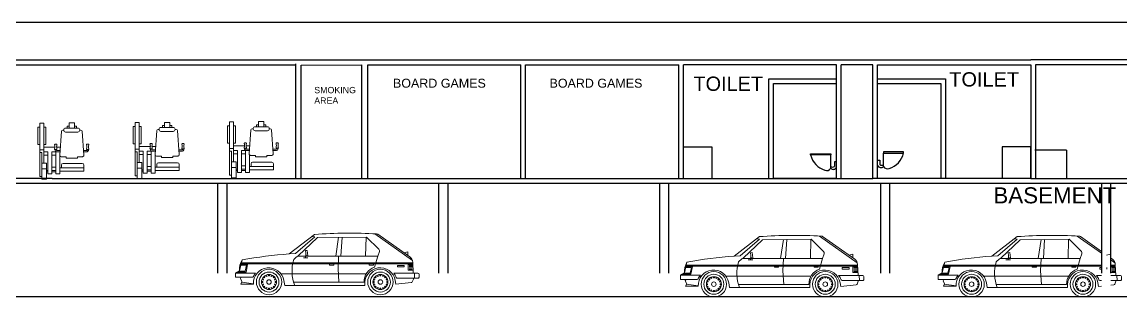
# Model space of a CAD drawing. Header units: millimetres. Extents: x 587797 to 2274247, y 1711 to 439204.
# Drawn here: x 869972 to 904821, y 238891 to 247591 of the extents above; entities that cross this region are included whole.
import ezdxf

# ---------------------------------------------------------------- set-up
doc = ezdxf.new("R2010")
doc.units = ezdxf.units.MM
doc.layers.add('finiture', color=7, linetype='Continuous', lineweight=20)
doc.styles.get("Standard").update_dxf_attribs({"font": 'arial.ttf'})

msp = doc.modelspace()

# ---------------------------------------------------------------- linework, layer by layer
for p, q in [((860698.06, 247591.185), (941078.06, 247591.185)), ((860708.06, 246391.185), (901928.06, 246391.185)), ((913928.06, 246391.185), (901928.06, 246391.185)), ((860928.06, 246241.185), (871003.761, 246241.185)), ((870928.06, 246241.185), (878650.619, 246241.185)), ((878650.619, 242664.375), (878650.619, 246264.375)), ((878817.67, 246224.738), (880743.634, 246241.185)), ((878817.67, 242624.738), (878817.67, 246224.738)), ((880743.634, 242641.185), (880743.634, 246241.185)), ((880928.06, 246241.185), (885778.06, 246241.185)), ((880928.06, 242641.185), (880928.06, 246241.185)), ((885778.06, 242641.185), (885778.06, 246241.185)), ((885928.06, 246241.185), (890778.06, 246241.185)), ((885928.06, 242641.185), (885928.06, 246241.185)), ((890778.06, 242641.185), (890778.06, 246241.185)), ((890928.06, 242641.185), (890928.06, 246241.185)), ((895778.06, 246241.185), (890928.06, 246241.185)), ((895778.06, 242641.185), (895778.06, 246241.185)), ((895928.06, 242641.185), (895928.06, 246241.185)), ((896928.06, 246241.185), (895928.06, 246241.185)), ((896928.06, 242641.185), (896928.06, 246241.185)), ((897078.06, 242641.185), (897078.06, 246241.185)), ((897078.06, 246241.185), (901928.06, 246241.185)), ((901928.06, 246241.185), (901928.06, 242641.185)), ((902078.06, 246241.185), (902078.06, 242641.185)), ((913928.06, 246241.185), (902078.06, 246241.185)), ((893628.06, 242641.185), (893628.06, 245791.185)), ((893628.06, 245791.185), (895778.06, 245791.185)), ((897078.06, 245791.185), (899228.06, 245790.902)), ((899228.06, 245790.902), (899228.06, 242641.185)), ((893778.06, 242641.185), (893778.06, 245641.185)), ((893778.06, 245641.185), (895778.06, 245641.185)), ((897078.06, 245641.185), (899078.06, 245641.185)), ((899078.06, 245641.185), (899078.06, 242641.185)), ((890928.06, 242641.185), (890928.06, 243641.185)), ((890928.06, 243641.185), (891828.06, 243641.185)), ((891828.06, 243641.185), (891828.06, 242641.185)), ((901928.06, 243641.185), (901028.06, 243641.185)), ((901028.06, 243641.185), (901028.06, 242641.185)), ((901928.06, 242641.185), (901928.06, 243641.185)), ((894956.217, 243384.734), (894956.217, 243421.234)), ((894956.217, 243421.234), (895591.237, 243421.234)), ((895591.237, 243421.234), (895591.237, 243384.734)), ((897901.326, 243478.993), (897266.307, 243478.993)), ((897266.307, 243478.993), (897266.307, 243442.493)), ((897901.326, 243442.493), (897901.326, 243478.993)), ((903061.83, 243541.185), (902061.83, 243541.185)), ((903061.83, 243541.185), (903061.83, 242641.185)), ((895779.484, 243165.234), (895712.717, 243165.234)), ((895712.717, 243165.234), (895712.717, 243024.234)), ((895779.484, 243004.168), (895779.484, 243165.234)), ((897078.06, 243061.927), (897078.06, 243222.993)), ((897078.06, 243222.993), (897144.826, 243222.993)), ((897144.826, 243222.993), (897144.826, 243081.993)), ((870928.06, 242641.185), (860928.06, 242641.185)), ((870928.06, 242641.185), (875928.06, 242641.185)), ((870928.06, 242641.185), (875928.06, 242641.185)), ((875928.06, 242641.185), (877928.06, 242641.185)), ((875928.06, 242641.185), (877928.06, 242641.185)), ((877928.06, 242641.185), (880928.06, 242641.185)), ((877928.06, 242641.185), (880928.06, 242641.185)), ((880928.06, 242641.185), (885928.06, 242641.185)), ((880928.06, 242641.185), (885928.06, 242641.185)), ((885928.06, 242641.185), (890928.06, 242641.185)), ((890928.06, 242641.185), (895928.06, 242641.185)), ((895778.06, 242641.185), (893778.06, 242641.185)), ((895928.06, 242641.185), (896928.06, 242641.185)), ((901928.06, 242641.185), (896928.06, 242641.185)), ((901928.06, 242641.185), (913928.06, 242641.185)), ((860928.06, 242491.185), (941078.06, 242491.185)), ((876168.669, 242491.185), (876168.669, 239641.185)), ((876468.669, 239641.185), (876468.669, 242491.185)), ((883168.669, 242491.185), (883168.669, 239641.185)), ((883468.669, 239641.185), (883468.669, 242491.185)), ((890168.669, 242491.185), (890168.669, 239641.185)), ((890468.669, 239641.185), (890468.669, 242491.185)), ((897168.669, 242491.185), (897168.669, 239641.185)), ((897468.669, 239641.185), (897468.669, 242491.185)), ((904168.669, 242491.185), (904168.669, 239641.185)), ((904468.669, 239641.185), (904468.669, 242491.185)), ((941078.06, 238891.185), (860698.06, 238891.185))]:
    msp.add_line(p, q)
for points in [[(895591.237, 242964.734), (895591.237, 243384.734), (894956.217, 243384.734)], [(897266.307, 243022.493), (897266.307, 243442.493), (897901.326, 243442.493)]]:
    msp.add_lwpolyline(points)
for centre, radius, start, end in [((895600.279, 243536.984), 661.812, 193.3000334, 253.3390555), ((897257.265, 243594.743), 661.812, 286.6609445, 346.6999666), ((895468.103, 243029.734), 139.237, 245.5769192, 332.1712856), ((895651.977, 243099.484), 96.706, 231.0901451, 308.9098549), ((895673.727, 243039.984), 111.657, 222.3719027, 341.2905221), ((897183.817, 243097.743), 111.657, 198.7094779, 317.6280973), ((897205.567, 243157.243), 96.706, 231.0901451, 308.9098549), ((897389.441, 243087.493), 139.237, 207.8287144, 294.4230808)]:
    msp.add_arc(centre, radius, start, end)
at = {"layer": 'finiture'}
for p, q in [((870539.525, 244392.371), (870539.525, 242703.896)), ((870539.525, 244392.371), (870666.161, 244392.371)), ((870666.161, 244392.371), (870666.161, 243126.015)), ((871400.141, 244236.187), (871400.141, 244295.284)), ((871400.141, 244295.284), (871463.458, 244295.284)), ((871463.458, 244236.187), (871463.458, 244396.593)), ((871463.458, 244396.593), (871632.306, 244396.593)), ((871632.306, 244236.187), (871632.306, 244396.593)), ((871632.306, 244295.284), (871695.624, 244295.284)), ((871695.624, 244236.187), (871695.624, 244295.284)), ((873560.398, 244412.745), (873560.398, 242724.27)), ((873560.398, 244412.745), (873687.034, 244412.745)), ((873687.034, 244412.745), (873687.034, 243146.389)), ((874421.013, 244256.561), (874421.013, 244315.658)), ((874421.013, 244315.658), (874484.331, 244315.658)), ((874484.331, 244256.561), (874484.331, 244416.966)), ((874484.331, 244416.966), (874653.179, 244416.966)), ((874653.179, 244256.561), (874653.179, 244416.966)), ((874653.179, 244315.658), (874716.497, 244315.658)), ((874716.497, 244256.561), (874716.497, 244315.658)), ((876480.572, 243758.719), (876480.572, 244307.473)), ((876480.572, 244307.473), (876543.89, 244307.473)), ((876543.89, 244434.109), (876543.89, 242745.634)), ((876543.89, 244434.109), (876670.525, 244434.109)), ((876670.525, 244434.109), (876670.525, 243167.753)), ((876670.525, 244307.473), (876733.843, 244307.473)), ((876733.843, 243758.719), (876733.843, 244307.473)), ((877404.505, 244277.925), (877404.505, 244337.022)), ((877404.505, 244337.022), (877467.822, 244337.022)), ((877467.822, 244277.925), (877467.822, 244438.33)), ((877467.822, 244438.33), (877636.67, 244438.33)), ((877636.67, 244277.925), (877636.67, 244438.33)), ((877636.67, 244337.022), (877699.988, 244337.022)), ((877699.988, 244277.925), (877699.988, 244337.022)), ((870476.208, 243716.981), (870476.208, 244265.736)), ((870476.208, 244265.736), (870539.525, 244265.736)), ((870666.161, 244265.736), (870729.479, 244265.736)), ((870729.479, 243716.981), (870729.479, 244265.736)), ((871166.408, 243373.792), (871219.595, 244133.605)), ((871261.704, 244172.87), (871294.611, 244172.87)), ((871294.611, 244168.648), (871294.611, 244177.091)), ((871353.707, 244236.187), (871742.057, 244236.187)), ((871353.707, 244109.552), (871742.057, 244109.552)), ((871801.153, 244168.648), (871801.153, 244177.091)), ((871801.153, 244172.87), (871834.06, 244172.87)), ((871876.169, 244133.605), (871929.356, 243373.792)), ((873497.081, 243737.355), (873497.081, 244286.109)), ((873497.081, 244286.109), (873560.398, 244286.109)), ((873687.034, 244286.109), (873750.352, 244286.109)), ((873750.352, 243737.355), (873750.352, 244286.109)), ((874187.281, 243394.165), (874240.468, 244153.979)), ((874282.577, 244193.243), (874315.484, 244193.243)), ((874315.484, 244189.022), (874315.484, 244197.464)), ((874374.58, 244256.561), (874762.93, 244256.561)), ((874374.58, 244129.925), (874762.93, 244129.925)), ((874822.026, 244189.022), (874822.026, 244197.464)), ((874822.026, 244193.243), (874854.933, 244193.243)), ((874897.042, 244153.979), (874950.229, 243394.165)), ((877170.772, 243415.529), (877223.959, 244175.343)), ((877266.068, 244214.607), (877298.975, 244214.607)), ((877298.975, 244210.386), (877298.975, 244218.828)), ((877358.072, 244277.925), (877746.421, 244277.925)), ((877358.072, 244151.289), (877746.421, 244151.289)), ((877805.517, 244210.386), (877805.517, 244218.828)), ((877805.517, 244214.607), (877838.424, 244214.607)), ((877880.533, 244175.343), (877933.72, 243415.529)), ((870476.208, 243716.981), (870539.525, 243716.981)), ((870666.161, 243716.981), (870729.479, 243716.981)), ((870666.161, 243632.558), (871017.298, 243632.558)), ((871021.76, 243723.068), (871022.955, 243723.068)), ((871021.76, 243723.068), (871063.972, 243723.068)), ((871068.434, 243632.558), (871184.522, 243632.558)), ((872074.004, 243723.068), (872031.792, 243723.068)), ((872074.004, 243723.068), (872072.809, 243723.068)), ((873497.081, 243737.355), (873560.398, 243737.355)), ((873687.034, 243737.355), (873750.352, 243737.355)), ((873687.034, 243652.931), (874038.171, 243652.931)), ((874042.633, 243743.441), (874043.828, 243743.441)), ((874042.633, 243743.441), (874084.845, 243743.441)), ((874089.307, 243652.931), (874205.395, 243652.931)), ((875094.877, 243743.441), (875052.665, 243743.441)), ((875094.877, 243743.441), (875093.682, 243743.441)), ((876480.572, 243758.719), (876543.89, 243758.719)), ((876543.89, 243589.871), (876670.525, 243589.871)), ((876670.525, 243758.719), (876733.843, 243758.719)), ((876670.525, 243674.295), (877021.663, 243674.295)), ((877026.124, 243764.805), (877027.319, 243764.805)), ((877026.124, 243764.805), (877068.336, 243764.805)), ((877026.124, 243596), (877068.336, 243596)), ((877026.124, 243571.26), (877026.124, 243596)), ((877026.124, 243595.958), (877027.319, 243595.958)), ((877068.336, 243571.26), (877068.336, 243596)), ((877072.798, 243674.295), (877188.886, 243674.295)), ((878078.368, 243764.805), (878036.156, 243764.805)), ((878078.368, 243596), (878036.156, 243596)), ((878036.156, 243571.26), (878036.156, 243596)), ((878078.368, 243764.805), (878077.173, 243764.805)), ((878078.368, 243595.958), (878077.173, 243595.958)), ((878078.368, 243571.26), (878078.368, 243596)), ((870539.525, 243548.134), (870666.161, 243548.134)), ((870539.525, 243463.71), (870602.843, 243463.71)), ((870602.843, 242619.473), (870602.843, 243463.71)), ((870666.161, 243480.595), (870792.797, 243480.595)), ((870666.161, 243379.286), (870792.797, 243379.286)), ((870792.797, 243480.595), (870792.797, 242788.32)), ((870919.432, 243480.595), (870919.432, 242788.32)), ((870919.432, 243480.595), (871046.068, 243480.595)), ((870919.432, 243379.286), (871046.068, 243379.286)), ((871021.76, 243554.262), (871063.972, 243554.262)), ((871021.76, 243529.523), (871021.76, 243554.262)), ((871021.76, 243554.22), (871022.955, 243554.22)), ((871046.068, 243480.595), (871046.068, 242788.32)), ((871063.972, 243529.523), (871063.972, 243554.262)), ((871174.354, 243529.523), (871063.972, 243529.523)), ((871174.354, 243487.311), (871063.972, 243487.311)), ((871172.703, 243348.5), (871172.703, 242788.32)), ((871208.517, 243328.632), (871370.085, 243328.632)), ((871370.085, 243286.42), (871370.085, 243328.632)), ((871370.085, 243286.42), (871725.679, 243286.42)), ((871725.679, 243328.632), (871887.247, 243328.632)), ((871725.679, 243286.42), (871725.679, 243328.632)), ((871921.41, 243529.523), (872031.792, 243529.523)), ((871921.41, 243487.311), (872031.792, 243487.311)), ((872074.004, 243554.262), (872031.792, 243554.262)), ((872031.792, 243529.523), (872031.792, 243554.262)), ((872074.004, 243554.22), (872072.809, 243554.22)), ((872074.004, 243529.523), (872074.004, 243554.262)), ((873560.398, 243568.508), (873687.034, 243568.508)), ((873560.398, 243484.084), (873623.716, 243484.084)), ((873623.716, 242639.846), (873623.716, 243484.084)), ((873687.034, 243500.969), (873813.67, 243500.969)), ((873687.034, 243399.66), (873813.67, 243399.66)), ((873813.67, 243500.969), (873813.67, 242808.694)), ((873940.305, 243500.969), (873940.305, 242808.694)), ((873940.305, 243500.969), (874066.941, 243500.969)), ((873940.305, 243399.66), (874066.941, 243399.66)), ((874042.633, 243574.636), (874084.845, 243574.636)), ((874042.633, 243549.896), (874042.633, 243574.636)), ((874042.633, 243574.594), (874043.828, 243574.594)), ((874066.941, 243500.969), (874066.941, 242808.694)), ((874084.845, 243549.896), (874084.845, 243574.636)), ((874195.227, 243549.896), (874084.845, 243549.896)), ((874195.227, 243507.685), (874084.845, 243507.685)), ((874193.576, 243368.874), (874193.576, 242808.694)), ((874229.39, 243349.006), (874390.958, 243349.006)), ((874390.958, 243306.794), (874390.958, 243349.006)), ((874390.958, 243306.794), (874746.552, 243306.794)), ((874746.552, 243349.006), (874908.12, 243349.006)), ((874746.552, 243306.794), (874746.552, 243349.006)), ((874942.283, 243549.896), (875052.665, 243549.896)), ((874942.283, 243507.685), (875052.665, 243507.685)), ((875094.877, 243574.636), (875052.665, 243574.636)), ((875052.665, 243549.896), (875052.665, 243574.636)), ((875094.877, 243574.594), (875093.682, 243574.594)), ((875094.877, 243549.896), (875094.877, 243574.636)), ((876543.89, 243505.448), (876607.207, 243505.448)), ((876607.207, 242661.21), (876607.207, 243505.448)), ((876670.525, 243522.332), (876797.161, 243522.332)), ((876670.525, 243421.024), (876797.161, 243421.024)), ((876797.161, 243522.332), (876797.161, 242830.058)), ((876923.796, 243522.332), (876923.796, 242830.058)), ((876923.796, 243522.332), (877050.432, 243522.332)), ((876923.796, 243421.024), (877050.432, 243421.024)), ((877050.432, 243522.332), (877050.432, 242830.058)), ((877178.719, 243571.26), (877068.336, 243571.26)), ((877178.719, 243529.048), (877068.336, 243529.048)), ((877177.068, 243390.238), (877177.068, 242830.058)), ((877212.881, 243370.37), (877374.449, 243370.37)), ((877374.449, 243328.158), (877374.449, 243370.37)), ((877374.449, 243328.158), (877730.043, 243328.158)), ((877730.043, 243370.37), (877891.611, 243370.37)), ((877730.043, 243328.158), (877730.043, 243370.37)), ((877925.774, 243571.26), (878036.156, 243571.26)), ((877925.774, 243529.048), (878036.156, 243529.048)), ((870602.843, 243126.015), (870750.585, 243126.015)), ((870602.843, 242949.678), (870750.585, 242949.678)), ((870750.585, 243126.015), (870750.585, 242619.473)), ((870750.585, 242893.85), (870792.797, 242893.85)), ((870919.432, 242995.158), (871046.068, 242995.158)), ((870919.432, 242893.85), (871046.068, 242893.85)), ((871172.703, 242974.052), (871932.517, 242974.052)), ((871223.358, 243066.919), (871223.358, 242974.052)), ((871274.012, 243117.573), (871881.863, 243117.573)), ((871932.517, 243066.919), (871932.517, 242872.744)), ((873623.716, 243146.389), (873771.458, 243146.389)), ((873623.716, 242970.052), (873771.458, 242970.052)), ((873771.458, 243146.389), (873771.458, 242639.846)), ((873771.458, 242914.224), (873813.67, 242914.224)), ((873940.305, 243015.532), (874066.941, 243015.532)), ((873940.305, 242914.224), (874066.941, 242914.224)), ((874193.576, 242994.426), (874953.39, 242994.426)), ((874193.576, 242893.118), (874953.39, 242893.118)), ((874244.231, 243087.292), (874244.231, 242994.426)), ((874294.885, 243137.946), (874902.736, 243137.946)), ((874953.39, 243087.292), (874953.39, 242893.118)), ((876607.207, 243167.753), (876754.949, 243167.753)), ((876607.207, 242991.415), (876754.949, 242991.415)), ((876754.949, 243167.753), (876754.949, 242661.21)), ((876754.949, 242935.587), (876797.161, 242935.587)), ((876754.949, 242893.375), (876797.161, 242893.375)), ((876923.796, 243036.896), (877050.432, 243036.896)), ((876923.796, 242935.587), (877050.432, 242935.587)), ((876923.796, 242893.375), (877050.432, 242893.375)), ((877177.068, 243015.79), (877936.881, 243015.79)), ((877177.068, 242914.481), (877936.881, 242914.481)), ((877227.722, 243108.656), (877227.722, 243015.79)), ((877278.376, 243159.31), (877886.227, 243159.31)), ((877936.881, 243108.656), (877936.881, 242914.481)), ((870539.525, 242703.896), (870602.843, 242703.896)), ((870602.843, 242619.473), (870750.585, 242619.473)), ((870750.585, 242851.638), (870792.797, 242851.638)), ((870792.797, 242788.32), (870919.432, 242788.32)), ((870919.432, 242851.638), (871046.068, 242851.638)), ((871046.068, 242788.32), (871172.703, 242788.32)), ((871172.703, 242872.744), (871932.517, 242872.744)), ((873560.398, 242724.27), (873623.716, 242724.27)), ((873623.716, 242639.846), (873771.458, 242639.846)), ((873771.458, 242872.012), (873813.67, 242872.012)), ((873813.67, 242808.694), (873940.305, 242808.694)), ((873940.305, 242872.012), (874066.941, 242872.012)), ((874066.941, 242808.694), (874193.576, 242808.694)), ((876543.89, 242745.634), (876607.207, 242745.634)), ((876607.207, 242661.21), (876754.949, 242661.21)), ((876797.161, 242830.058), (876923.796, 242830.058)), ((877050.432, 242830.058), (877177.068, 242830.058)), ((879240.964, 240870.301), (878437.599, 240251.693)), ((879247.05, 240791.616), (879156.193, 240805.093)), ((882340.528, 240045.2), (881145.044, 240890.733)), ((882259.669, 240156.489), (881245.03, 240874.214)), ((896433.071, 239974.976), (895237.588, 240820.509)), ((896352.213, 240086.265), (895337.573, 240803.99)), ((904168.669, 240278.501), (903402.618, 240820.308)), ((904168.669, 240332.635), (903502.604, 240803.788)), ((878633.658, 240266.473), (879247.05, 240791.616)), ((879334.864, 240772.923), (878726.254, 240190.832)), ((880885.95, 240786.835), (879334.864, 240772.923)), ((880001.727, 240779.01), (879910.435, 240177.355)), ((880111.711, 240779.879), (880073.021, 240177.355)), ((880870.735, 240786.835), (880855.954, 240177.355)), ((881276.33, 240399.498), (880885.95, 240786.835)), ((893333.508, 240800.077), (892530.143, 240181.469)), ((892726.202, 240196.249), (893339.594, 240721.393)), ((893427.408, 240702.7), (892818.798, 240120.608)), ((893339.594, 240721.393), (893248.737, 240734.869)), ((894978.494, 240716.611), (893427.408, 240702.7)), ((894094.27, 240708.786), (894002.979, 240107.131)), ((894204.255, 240709.655), (894165.565, 240107.131)), ((894963.278, 240716.611), (894948.498, 240107.131)), ((895368.873, 240329.274), (894978.494, 240716.611)), ((901498.539, 240799.876), (900695.174, 240181.267)), ((900891.233, 240196.048), (901504.625, 240721.191)), ((901592.439, 240702.498), (900983.829, 240120.406)), ((901504.625, 240721.191), (901413.768, 240734.668)), ((903143.525, 240716.409), (901592.439, 240702.498)), ((902259.301, 240708.584), (902168.01, 240106.93)), ((902369.286, 240709.454), (902330.595, 240106.93)), ((903128.309, 240716.409), (903113.529, 240106.93)), ((903533.904, 240329.073), (903143.525, 240716.409)), ((878437.599, 240251.693), (878633.658, 240266.473)), ((878702.344, 240177.355), (881241.987, 240177.355)), ((878887.101, 240132.579), (879027.951, 240132.579)), ((879007.519, 240364.285), (878954.917, 240357.33)), ((878977.523, 240189.527), (878954.917, 240357.33)), ((878966.22, 240273.429), (878957.526, 240132.579)), ((879029.69, 240196.483), (878977.523, 240189.527)), ((879029.69, 240196.483), (879007.519, 240364.285)), ((880002.161, 240177.355), (879985.207, 239789.584)), ((881241.987, 240177.355), (881144.174, 239837.838)), ((881241.987, 240177.355), (881293.284, 240325.595)), ((882072.305, 240289.079), (882199.678, 240316.901)), ((882199.678, 240316.901), (882200.113, 240198.657)), ((882200.113, 240204.743), (882200.113, 240204.743)), ((892530.143, 240181.469), (892726.202, 240196.249)), ((892794.888, 240107.131), (895334.53, 240107.131)), ((893100.062, 240294.062), (893047.461, 240287.106)), ((893070.067, 240119.304), (893047.461, 240287.106)), ((893058.764, 240203.205), (893050.069, 240062.355)), ((893122.233, 240126.259), (893070.067, 240119.304)), ((893122.233, 240126.259), (893100.062, 240294.062)), ((894094.705, 240107.131), (894077.751, 239719.36)), ((895334.53, 240107.131), (895236.718, 239767.614)), ((895334.53, 240107.131), (895385.828, 240255.371)), ((896164.848, 240218.855), (896292.222, 240246.677)), ((896292.222, 240246.677), (896292.656, 240128.433)), ((896292.656, 240134.519), (896292.656, 240134.519)), ((900695.174, 240181.267), (900891.233, 240196.048)), ((900959.919, 240106.93), (903499.561, 240106.93)), ((901265.093, 240293.86), (901212.492, 240286.905)), ((901235.098, 240119.102), (901212.492, 240286.905)), ((901223.795, 240203.004), (901215.1, 240062.154)), ((901287.264, 240126.058), (901235.098, 240119.102)), ((901287.264, 240126.058), (901265.093, 240293.86)), ((902259.736, 240106.93), (902242.782, 239719.159)), ((903499.561, 240106.93), (903401.749, 239767.413)), ((903499.561, 240106.93), (903550.858, 240255.17)), ((904329.879, 240218.653), (904457.253, 240246.476)), ((904457.253, 240246.476), (904457.687, 240128.231)), ((904457.687, 240134.318), (904457.687, 240134.318)), ((904517.244, 240086.063), (904468.669, 240120.424)), ((876946.07, 240062.154), (876865.212, 239722.637)), ((876906.945, 239896.96), (877084.746, 239896.96)), ((876912.596, 239920.87), (877119.524, 239920.87)), ((876917.378, 239966.95), (882350.961, 239966.95)), ((876917.378, 239940.867), (882352.265, 239940.867)), ((877084.746, 239896.96), (877046.925, 239710.03)), ((877119.524, 239920.87), (877071.27, 239678.73)), ((879716.984, 239901.307), (879716.984, 239940.867)), ((879849.574, 239901.307), (879716.984, 239901.307)), ((879849.574, 239940.867), (879849.574, 239901.307)), ((879985.207, 239789.584), (880011.29, 239360.079)), ((880971.155, 239901.307), (880971.155, 239940.867)), ((881103.311, 239901.307), (880971.155, 239901.307)), ((881103.311, 239940.867), (881103.311, 239901.307)), ((882080.999, 239890.439), (881863.204, 239890.439)), ((881863.204, 239890.439), (881863.204, 239843.924)), ((881863.204, 239843.924), (882081.434, 239843.924)), ((882081.434, 239843.924), (882080.999, 239890.439)), ((882201.852, 239918.261), (882201.852, 239736.113)), ((882353.135, 239918.261), (882201.852, 239918.261)), ((882236.194, 239890.439), (882336.18, 239890.439)), ((882236.194, 239854.357), (882336.18, 239854.357)), ((882236.194, 239813.928), (882336.18, 239813.928)), ((882236.194, 239768.282), (882336.18, 239768.282)), ((882365.307, 239640.909), (882349.657, 239991.729)), ((891038.614, 239991.93), (890957.755, 239652.413)), ((890999.489, 239826.736), (891177.29, 239826.736)), ((891005.14, 239850.646), (891212.067, 239850.646)), ((891009.922, 239896.726), (896443.505, 239896.726)), ((891009.922, 239870.643), (896444.809, 239870.643)), ((891177.29, 239826.736), (891139.469, 239639.806)), ((891212.067, 239850.646), (891163.813, 239608.506)), ((892979.645, 240062.355), (893120.494, 240062.355)), ((893809.528, 239831.083), (893809.528, 239870.643)), ((893942.118, 239831.083), (893809.528, 239831.083)), ((893942.118, 239870.643), (893942.118, 239831.083)), ((895063.699, 239831.083), (895063.699, 239870.643)), ((895195.854, 239831.083), (895063.699, 239831.083)), ((895195.854, 239870.643), (895195.854, 239831.083)), ((896173.543, 239820.215), (895955.747, 239820.215)), ((895955.747, 239820.215), (895955.747, 239773.7)), ((895955.747, 239773.7), (896173.977, 239773.7)), ((896173.977, 239773.7), (896173.543, 239820.215)), ((896294.395, 239848.038), (896294.395, 239665.889)), ((896445.678, 239848.038), (896294.395, 239848.038)), ((896328.738, 239820.215), (896428.724, 239820.215)), ((896328.738, 239784.134), (896428.724, 239784.134)), ((896457.85, 239570.685), (896442.2, 239921.505)), ((899203.645, 239991.729), (899122.786, 239652.212)), ((899164.52, 239826.535), (899342.321, 239826.535)), ((899170.171, 239850.444), (899377.098, 239850.444)), ((899174.953, 239896.525), (904168.669, 239896.525)), ((899174.953, 239870.442), (904168.669, 239870.442)), ((899342.321, 239826.535), (899304.5, 239639.605)), ((899377.098, 239850.444), (899328.844, 239608.305)), ((901144.676, 240062.154), (901285.525, 240062.154)), ((901974.559, 239830.882), (901974.559, 239870.442)), ((902107.149, 239830.882), (901974.559, 239830.882)), ((902107.149, 239870.442), (902107.149, 239830.882)), ((903228.73, 239830.882), (903228.73, 239870.442)), ((903360.885, 239830.882), (903228.73, 239830.882)), ((903360.885, 239870.442), (903360.885, 239830.882)), ((904168.669, 239820.014), (904120.778, 239820.014)), ((904120.778, 239820.014), (904120.778, 239773.499)), ((904120.778, 239773.499), (904168.669, 239773.499)), ((904339.008, 239773.499), (904338.574, 239820.014)), ((904459.426, 239847.836), (904459.426, 239665.688)), ((904610.709, 239847.836), (904459.426, 239847.836)), ((904598.102, 239974.775), (904468.669, 240066.319)), ((904468.669, 239896.525), (904608.536, 239896.525)), ((904468.669, 239870.442), (904609.84, 239870.442)), ((904493.769, 239820.014), (904593.755, 239820.014)), ((904493.769, 239783.932), (904593.755, 239783.932)), ((904622.881, 239570.484), (904607.231, 239921.304)), ((876865.212, 239722.637), (876741.316, 239648.734)), ((877374.705, 239648.734), (876741.316, 239648.734)), ((876741.316, 239648.734), (876741.316, 239516.144)), ((876741.316, 239516.144), (877269.068, 239516.144)), ((877071.27, 239678.73), (876792.179, 239678.73)), ((877046.925, 239710.03), (876844.345, 239710.03)), ((876918.248, 239516.144), (876893.903, 239470.933)), ((876893.903, 239470.933), (876941.288, 239380.076)), ((877572.069, 239441.807), (877609.02, 239426.591)), ((877583.806, 239469.629), (877620.758, 239454.413)), ((877609.02, 239426.591), (877620.758, 239454.413)), ((877619.019, 239522.665), (877647.276, 239494.408)), ((877640.32, 239543.966), (877668.577, 239515.709)), ((877647.276, 239494.408), (877668.577, 239515.709)), ((877692.921, 239579.179), (877708.137, 239542.227)), ((877708.137, 239542.227), (877735.959, 239553.53)), ((877720.743, 239590.481), (877735.959, 239553.53)), ((877782.909, 239603.088), (877782.909, 239563.094)), ((877782.909, 239563.094), (877813.339, 239563.094)), ((877813.339, 239603.088), (877813.339, 239563.094)), ((877875.504, 239590.481), (877859.854, 239553.53)), ((877859.854, 239553.53), (877888.111, 239542.227)), ((877903.326, 239579.179), (877888.111, 239542.227)), ((877955.928, 239543.966), (877927.671, 239515.709)), ((877927.671, 239515.709), (877948.972, 239494.408)), ((877977.229, 239522.665), (877948.972, 239494.408)), ((878012.442, 239469.629), (877975.49, 239454.413)), ((877975.49, 239454.413), (877987.228, 239426.591)), ((878024.179, 239441.807), (877987.228, 239426.591)), ((878179.809, 239619.173), (880873.778, 239619.173)), ((878295.01, 239257.485), (878268.927, 239410.941)), ((881101.137, 239441.807), (881138.088, 239426.591)), ((881112.874, 239469.629), (881149.826, 239454.413)), ((881138.088, 239426.591), (881149.826, 239454.413)), ((881148.087, 239522.665), (881176.344, 239494.408)), ((881169.388, 239543.966), (881197.645, 239515.709)), ((881176.344, 239494.408), (881197.645, 239515.709)), ((881221.99, 239579.179), (881237.205, 239542.227)), ((881237.205, 239542.227), (881265.462, 239553.53)), ((881249.812, 239590.481), (881265.462, 239553.53)), ((881311.977, 239603.088), (881311.977, 239563.094)), ((881311.977, 239563.094), (881342.407, 239563.094)), ((881342.407, 239603.088), (881342.407, 239563.094)), ((881404.572, 239590.481), (881389.357, 239553.53)), ((881389.357, 239553.53), (881417.179, 239542.227)), ((881432.395, 239579.179), (881417.179, 239542.227)), ((881484.996, 239543.966), (881456.739, 239515.709)), ((881456.739, 239515.709), (881478.04, 239494.408)), ((881506.732, 239522.665), (881478.04, 239494.408)), ((881541.51, 239469.629), (881504.558, 239454.413)), ((881504.558, 239454.413), (881516.296, 239426.591)), ((881553.247, 239441.807), (881516.296, 239426.591)), ((881751.48, 239640.909), (882514.416, 239640.909)), ((881818.427, 239291.828), (881797.995, 239410.941)), ((881864.073, 239484.409), (882516.155, 239484.409)), ((882201.852, 239736.113), (882361.394, 239736.113)), ((882335.746, 239367.469), (882370.523, 239458.761)), ((882372.697, 239473.106), (882372.262, 239484.409)), ((882408.779, 239484.409), (882401.823, 239640.909)), ((882551.802, 239520.491), (882550.063, 239605.697)), ((890957.755, 239652.413), (890833.86, 239578.51)), ((891467.249, 239578.51), (890833.86, 239578.51)), ((890833.86, 239578.51), (890833.86, 239445.92)), ((890833.86, 239445.92), (891361.612, 239445.92)), ((891163.813, 239608.506), (890884.722, 239608.506)), ((891139.469, 239639.806), (890936.889, 239639.806)), ((891010.791, 239445.92), (890986.447, 239400.709)), ((891711.562, 239452.441), (891739.819, 239424.184)), ((891732.864, 239473.742), (891761.121, 239445.486)), ((891739.819, 239424.184), (891761.121, 239445.486)), ((891785.465, 239508.955), (891800.68, 239472.004)), ((891800.68, 239472.004), (891828.502, 239483.306)), ((891813.287, 239520.258), (891828.502, 239483.306)), ((891875.452, 239532.865), (891875.452, 239492.87)), ((891875.452, 239492.87), (891905.883, 239492.87)), ((891905.883, 239532.865), (891905.883, 239492.87)), ((891968.048, 239520.258), (891952.398, 239483.306)), ((891952.398, 239483.306), (891980.655, 239472.004)), ((891995.87, 239508.955), (891980.655, 239472.004)), ((892048.471, 239473.742), (892020.215, 239445.486)), ((892020.215, 239445.486), (892041.516, 239424.184)), ((892069.773, 239452.441), (892041.516, 239424.184)), ((892272.353, 239548.949), (894966.321, 239548.949)), ((894077.751, 239719.36), (894103.834, 239289.855)), ((895240.631, 239452.441), (895268.887, 239424.184)), ((895261.932, 239473.742), (895290.189, 239445.486)), ((895268.887, 239424.184), (895290.189, 239445.486)), ((895314.533, 239508.955), (895329.748, 239472.004)), ((895329.748, 239472.004), (895358.005, 239483.306)), ((895342.355, 239520.258), (895358.005, 239483.306)), ((895404.521, 239532.865), (895404.521, 239492.87)), ((895404.521, 239492.87), (895434.951, 239492.87)), ((895434.951, 239532.865), (895434.951, 239492.87)), ((895497.116, 239520.258), (895481.901, 239483.306)), ((895481.901, 239483.306), (895509.723, 239472.004)), ((895524.938, 239508.955), (895509.723, 239472.004)), ((895577.54, 239473.742), (895549.283, 239445.486)), ((895549.283, 239445.486), (895570.584, 239424.184)), ((895599.276, 239452.441), (895570.584, 239424.184)), ((895844.024, 239570.685), (896606.96, 239570.685)), ((895956.617, 239414.186), (896608.699, 239414.186)), ((896294.395, 239665.889), (896453.938, 239665.889)), ((896328.738, 239743.704), (896428.724, 239743.704)), ((896328.738, 239698.059), (896428.724, 239698.059)), ((896465.241, 239402.883), (896464.806, 239414.186)), ((896501.323, 239414.186), (896494.367, 239570.685)), ((896644.346, 239450.267), (896642.607, 239535.473)), ((899122.786, 239652.212), (898998.891, 239578.309)), ((899632.28, 239578.309), (898998.891, 239578.309)), ((898998.891, 239578.309), (898998.891, 239445.719)), ((898998.891, 239445.719), (899526.643, 239445.719)), ((899328.844, 239608.305), (899049.753, 239608.305)), ((899304.5, 239639.605), (899101.92, 239639.605)), ((899175.822, 239445.719), (899151.478, 239400.508)), ((899876.593, 239452.24), (899904.85, 239423.983)), ((899897.895, 239473.541), (899926.152, 239445.284)), ((899904.85, 239423.983), (899926.152, 239445.284)), ((899950.496, 239508.753), (899965.711, 239471.802)), ((899965.711, 239471.802), (899993.533, 239483.105)), ((899978.318, 239520.056), (899993.533, 239483.105)), ((900040.483, 239532.663), (900040.483, 239492.669)), ((900040.483, 239492.669), (900070.914, 239492.669)), ((900070.914, 239532.663), (900070.914, 239492.669)), ((900133.079, 239520.056), (900117.429, 239483.105)), ((900117.429, 239483.105), (900145.686, 239471.802)), ((900160.901, 239508.753), (900145.686, 239471.802)), ((900213.502, 239473.541), (900185.245, 239445.284)), ((900185.245, 239445.284), (900206.547, 239423.983)), ((900234.804, 239452.24), (900206.547, 239423.983)), ((900437.384, 239548.748), (903131.352, 239548.748)), ((902242.782, 239719.159), (902268.865, 239289.654)), ((903405.661, 239452.24), (903433.918, 239423.983)), ((903426.963, 239473.541), (903455.22, 239445.284)), ((903433.918, 239423.983), (903455.22, 239445.284)), ((903479.564, 239508.753), (903494.779, 239471.802)), ((903494.779, 239471.802), (903523.036, 239483.105)), ((903507.386, 239520.056), (903523.036, 239483.105)), ((903569.551, 239532.663), (903569.551, 239492.669)), ((903569.551, 239492.669), (903599.982, 239492.669)), ((903599.982, 239532.663), (903599.982, 239492.669)), ((903662.147, 239520.056), (903646.932, 239483.105)), ((903646.932, 239483.105), (903674.754, 239471.802)), ((903689.969, 239508.753), (903674.754, 239471.802)), ((903742.571, 239473.541), (903714.314, 239445.284)), ((903714.314, 239445.284), (903735.615, 239423.983)), ((903764.307, 239452.24), (903735.615, 239423.983)), ((904009.055, 239570.484), (904168.669, 239570.484)), ((904121.648, 239413.984), (904168.669, 239413.984)), ((904459.426, 239665.688), (904618.969, 239665.688)), ((904468.669, 239570.484), (904771.991, 239570.484)), ((904468.669, 239413.984), (904773.73, 239413.984)), ((904493.769, 239743.503), (904593.755, 239743.503)), ((904493.769, 239697.857), (904593.755, 239697.857)), ((904630.272, 239402.681), (904629.837, 239413.984)), ((904666.354, 239413.984), (904659.398, 239570.484)), ((904809.377, 239450.066), (904807.638, 239535.271)), ((876941.288, 239380.076), (876903.467, 239300.522)), ((876903.467, 239300.522), (877305.15, 239300.522)), ((877304.715, 239310.086), (876933.898, 239364.426)), ((877559.897, 239379.641), (877599.891, 239379.641)), ((877559.897, 239349.646), (877599.891, 239349.646)), ((877572.069, 239287.48), (877609.02, 239302.696)), ((877583.806, 239259.224), (877620.758, 239274.874)), ((877599.891, 239349.646), (877599.891, 239379.641)), ((877620.758, 239274.874), (877609.02, 239302.696)), ((877619.019, 239206.622), (877647.276, 239234.879)), ((877640.32, 239185.321), (877668.577, 239213.578)), ((877668.577, 239213.578), (877647.276, 239234.879)), ((877692.921, 239150.109), (877708.137, 239187.06)), ((877735.959, 239175.757), (877708.137, 239187.06)), ((877720.743, 239138.806), (877735.959, 239175.757)), ((877782.909, 239126.199), (877782.909, 239166.193)), ((877813.339, 239166.193), (877782.909, 239166.193)), ((877813.339, 239126.199), (877813.339, 239166.193)), ((877888.111, 239187.06), (877859.854, 239175.757)), ((877875.504, 239138.806), (877859.854, 239175.757)), ((877903.326, 239150.109), (877888.111, 239187.06)), ((877948.972, 239234.879), (877927.671, 239213.578)), ((877955.928, 239185.321), (877927.671, 239213.578)), ((877977.229, 239206.622), (877948.972, 239234.879)), ((877987.228, 239302.696), (877975.49, 239274.874)), ((878012.442, 239259.224), (877975.49, 239274.874)), ((878024.179, 239287.48), (877987.228, 239302.696)), ((878036.351, 239379.641), (877996.357, 239379.641)), ((877996.357, 239379.641), (877996.357, 239349.646)), ((878036.351, 239349.646), (877996.357, 239349.646)), ((878295.01, 239257.485), (880838.565, 239257.485)), ((878577.145, 239360.079), (880809.439, 239360.079)), ((881088.965, 239379.641), (881128.959, 239379.641)), ((881088.965, 239349.646), (881128.959, 239349.646)), ((881101.137, 239287.48), (881138.088, 239302.696)), ((881112.874, 239259.224), (881149.826, 239274.874)), ((881128.959, 239349.646), (881128.959, 239379.641)), ((881149.826, 239274.874), (881138.088, 239302.696)), ((881148.087, 239206.622), (881176.344, 239234.879)), ((881169.388, 239185.321), (881197.645, 239213.578)), ((881197.645, 239213.578), (881176.344, 239234.879)), ((881221.99, 239150.109), (881237.205, 239187.06)), ((881265.462, 239175.757), (881237.205, 239187.06)), ((881249.812, 239138.806), (881265.462, 239175.757)), ((881342.407, 239166.193), (881311.977, 239166.193)), ((881311.977, 239126.199), (881311.977, 239166.193)), ((881342.407, 239126.199), (881342.407, 239166.193)), ((881417.179, 239187.06), (881389.357, 239175.757)), ((881404.572, 239138.806), (881389.357, 239175.757)), ((881432.395, 239150.109), (881417.179, 239187.06)), ((881478.04, 239234.879), (881456.739, 239213.578)), ((881484.996, 239185.321), (881456.739, 239213.578)), ((881506.732, 239206.622), (881478.04, 239234.879)), ((881516.296, 239302.696), (881504.558, 239274.874)), ((881541.51, 239259.224), (881504.558, 239274.874)), ((881553.247, 239287.48), (881516.296, 239302.696)), ((881525.425, 239379.641), (881525.425, 239349.646)), ((881565.854, 239379.641), (881525.425, 239379.641)), ((881565.854, 239349.646), (881525.425, 239349.646)), ((881818.427, 239291.828), (882306.185, 239344.429)), ((890986.447, 239400.709), (891033.832, 239309.852)), ((891033.832, 239309.852), (890996.011, 239230.298)), ((890996.011, 239230.298), (891397.693, 239230.298)), ((891397.259, 239239.862), (891026.441, 239294.203)), ((891652.44, 239309.418), (891692.435, 239309.418)), ((891652.44, 239279.422), (891692.435, 239279.422)), ((891664.612, 239371.583), (891701.564, 239356.368)), ((891664.612, 239217.257), (891701.564, 239232.472)), ((891676.35, 239399.405), (891713.301, 239384.19)), ((891676.35, 239189), (891713.301, 239204.65)), ((891692.435, 239279.422), (891692.435, 239309.418)), ((891701.564, 239356.368), (891713.301, 239384.19)), ((891713.301, 239204.65), (891701.564, 239232.472)), ((891711.562, 239136.399), (891739.819, 239164.656)), ((891732.864, 239115.097), (891761.121, 239143.354)), ((891761.121, 239143.354), (891739.819, 239164.656)), ((891785.465, 239079.885), (891800.68, 239116.836)), ((891828.502, 239105.533), (891800.68, 239116.836)), ((891813.287, 239068.582), (891828.502, 239105.533)), ((891875.452, 239055.975), (891875.452, 239095.97)), ((891905.883, 239095.97), (891875.452, 239095.97)), ((891905.883, 239055.975), (891905.883, 239095.97)), ((891980.655, 239116.836), (891952.398, 239105.533)), ((891968.048, 239068.582), (891952.398, 239105.533)), ((891995.87, 239079.885), (891980.655, 239116.836)), ((892041.516, 239164.656), (892020.215, 239143.354)), ((892048.471, 239115.097), (892020.215, 239143.354)), ((892069.773, 239136.399), (892041.516, 239164.656)), ((892104.985, 239399.405), (892068.034, 239384.19)), ((892068.034, 239384.19), (892079.771, 239356.368)), ((892079.771, 239232.472), (892068.034, 239204.65)), ((892104.985, 239189), (892068.034, 239204.65)), ((892116.723, 239371.583), (892079.771, 239356.368)), ((892116.723, 239217.257), (892079.771, 239232.472)), ((892128.895, 239309.418), (892088.901, 239309.418)), ((892088.901, 239309.418), (892088.901, 239279.422)), ((892128.895, 239279.422), (892088.901, 239279.422)), ((892387.554, 239187.261), (892361.471, 239340.718)), ((892387.554, 239187.261), (894931.109, 239187.261)), ((892669.688, 239289.855), (894901.983, 239289.855)), ((895181.508, 239309.418), (895221.503, 239309.418)), ((895181.508, 239279.422), (895221.503, 239279.422)), ((895193.681, 239371.583), (895230.632, 239356.368)), ((895193.681, 239217.257), (895230.632, 239232.472)), ((895205.418, 239399.405), (895242.369, 239384.19)), ((895205.418, 239189), (895242.369, 239204.65)), ((895221.503, 239279.422), (895221.503, 239309.418)), ((895230.632, 239356.368), (895242.369, 239384.19)), ((895242.369, 239204.65), (895230.632, 239232.472)), ((895240.631, 239136.399), (895268.887, 239164.656)), ((895261.932, 239115.097), (895290.189, 239143.354)), ((895290.189, 239143.354), (895268.887, 239164.656)), ((895314.533, 239079.885), (895329.748, 239116.836)), ((895358.005, 239105.533), (895329.748, 239116.836)), ((895342.355, 239068.582), (895358.005, 239105.533)), ((895434.951, 239095.97), (895404.521, 239095.97)), ((895404.521, 239055.975), (895404.521, 239095.97)), ((895434.951, 239055.975), (895434.951, 239095.97)), ((895509.723, 239116.836), (895481.901, 239105.533)), ((895497.116, 239068.582), (895481.901, 239105.533)), ((895524.938, 239079.885), (895509.723, 239116.836)), ((895570.584, 239164.656), (895549.283, 239143.354)), ((895577.54, 239115.097), (895549.283, 239143.354)), ((895599.276, 239136.399), (895570.584, 239164.656)), ((895634.053, 239399.405), (895597.102, 239384.19)), ((895597.102, 239384.19), (895608.84, 239356.368)), ((895608.84, 239232.472), (895597.102, 239204.65)), ((895634.053, 239189), (895597.102, 239204.65)), ((895645.791, 239371.583), (895608.84, 239356.368)), ((895645.791, 239217.257), (895608.84, 239232.472)), ((895617.969, 239309.418), (895617.969, 239279.422)), ((895658.398, 239309.418), (895617.969, 239309.418)), ((895658.398, 239279.422), (895617.969, 239279.422)), ((895910.971, 239221.604), (895890.539, 239340.718)), ((895910.971, 239221.604), (896398.728, 239274.205)), ((896428.289, 239297.246), (896463.067, 239388.537)), ((899151.478, 239400.508), (899198.863, 239309.651)), ((899198.863, 239309.651), (899161.042, 239230.097)), ((899161.042, 239230.097), (899562.724, 239230.097)), ((899562.29, 239239.661), (899191.472, 239294.001)), ((899817.471, 239309.216), (899857.466, 239309.216)), ((899817.471, 239279.221), (899857.466, 239279.221)), ((899829.643, 239371.381), (899866.595, 239356.166)), ((899829.643, 239217.055), (899866.595, 239232.271)), ((899841.381, 239399.204), (899878.332, 239383.988)), ((899841.381, 239188.799), (899878.332, 239204.448)), ((899857.466, 239279.221), (899857.466, 239309.216)), ((899866.595, 239356.166), (899878.332, 239383.988)), ((899878.332, 239204.448), (899866.595, 239232.271)), ((899876.593, 239136.197), (899904.85, 239164.454)), ((899897.895, 239114.896), (899926.152, 239143.153)), ((899926.152, 239143.153), (899904.85, 239164.454)), ((899950.496, 239079.683), (899965.711, 239116.635)), ((899993.533, 239105.332), (899965.711, 239116.635)), ((899978.318, 239068.381), (899993.533, 239105.332)), ((900040.483, 239055.774), (900040.483, 239095.768)), ((900070.914, 239095.768), (900040.483, 239095.768)), ((900070.914, 239055.774), (900070.914, 239095.768)), ((900145.686, 239116.635), (900117.429, 239105.332)), ((900133.079, 239068.381), (900117.429, 239105.332)), ((900160.901, 239079.683), (900145.686, 239116.635)), ((900206.547, 239164.454), (900185.245, 239143.153)), ((900213.502, 239114.896), (900185.245, 239143.153)), ((900234.804, 239136.197), (900206.547, 239164.454)), ((900270.016, 239399.204), (900233.065, 239383.988)), ((900233.065, 239383.988), (900244.802, 239356.166)), ((900244.802, 239232.271), (900233.065, 239204.448)), ((900270.016, 239188.799), (900233.065, 239204.448)), ((900281.754, 239371.381), (900244.802, 239356.166)), ((900281.754, 239217.055), (900244.802, 239232.271)), ((900293.926, 239309.216), (900253.931, 239309.216)), ((900253.931, 239309.216), (900253.931, 239279.221)), ((900293.926, 239279.221), (900253.931, 239279.221)), ((900552.585, 239187.06), (900526.502, 239340.516)), ((900552.585, 239187.06), (903096.14, 239187.06)), ((900834.719, 239289.654), (903067.014, 239289.654)), ((903346.539, 239309.216), (903386.534, 239309.216)), ((903346.539, 239279.221), (903386.534, 239279.221)), ((903358.712, 239371.381), (903395.663, 239356.166)), ((903358.712, 239217.055), (903395.663, 239232.271)), ((903370.449, 239399.204), (903407.4, 239383.988)), ((903370.449, 239188.799), (903407.4, 239204.448)), ((903386.534, 239279.221), (903386.534, 239309.216)), ((903395.663, 239356.166), (903407.4, 239383.988)), ((903407.4, 239204.448), (903395.663, 239232.271)), ((903405.661, 239136.197), (903433.918, 239164.454)), ((903426.963, 239114.896), (903455.22, 239143.153)), ((903455.22, 239143.153), (903433.918, 239164.454)), ((903479.564, 239079.683), (903494.779, 239116.635)), ((903523.036, 239105.332), (903494.779, 239116.635)), ((903507.386, 239068.381), (903523.036, 239105.332)), ((903599.982, 239095.768), (903569.551, 239095.768)), ((903569.551, 239055.774), (903569.551, 239095.768)), ((903599.982, 239055.774), (903599.982, 239095.768)), ((903674.754, 239116.635), (903646.932, 239105.332)), ((903662.147, 239068.381), (903646.932, 239105.332)), ((903689.969, 239079.683), (903674.754, 239116.635)), ((903735.615, 239164.454), (903714.314, 239143.153)), ((903742.571, 239114.896), (903714.314, 239143.153)), ((903764.307, 239136.197), (903735.615, 239164.454)), ((903799.084, 239399.204), (903762.133, 239383.988)), ((903762.133, 239383.988), (903773.87, 239356.166)), ((903773.87, 239232.271), (903762.133, 239204.448)), ((903799.084, 239188.799), (903762.133, 239204.448)), ((903810.822, 239371.381), (903773.87, 239356.166)), ((903810.822, 239217.055), (903773.87, 239232.271)), ((903783, 239309.216), (903783, 239279.221)), ((903823.429, 239309.216), (903783, 239309.216)), ((903823.429, 239279.221), (903783, 239279.221)), ((904076.002, 239221.403), (904055.57, 239340.516)), ((904076.002, 239221.403), (904168.669, 239231.396)), ((904468.669, 239263.749), (904563.759, 239274.004)), ((904593.32, 239297.044), (904628.098, 239388.336))]:
    msp.add_line(p, q, dxfattribs=at)
for centre, radius in [((877798.124, 239364.426), 401.683), ((881327.192, 239364.426), 401.683), ((877798.124, 239364.426), 316.042), ((877798.124, 239364.426), 238.227), ((877798.124, 239364.426), 71.729), ((881327.192, 239364.426), 316.477), ((881327.192, 239364.426), 238.662), ((881327.192, 239364.426), 238.662), ((881327.192, 239364.426), 71.729), ((891890.668, 239294.203), 401.683), ((891890.668, 239294.203), 316.042), ((891890.668, 239294.203), 238.227), ((895419.736, 239294.203), 401.683), ((895419.736, 239294.203), 316.477), ((895419.736, 239294.203), 238.662), ((895419.736, 239294.203), 238.662), ((900055.699, 239294.001), 401.683), ((900055.699, 239294.001), 316.042), ((900055.699, 239294.001), 238.227), ((903584.767, 239294.001), 401.683), ((903584.767, 239294.001), 316.477), ((903584.767, 239294.001), 238.662), ((903584.767, 239294.001), 238.662), ((891890.668, 239294.203), 71.729), ((895419.736, 239294.203), 71.729), ((900055.699, 239294.001), 71.729), ((903584.767, 239294.001), 71.729)]:
    msp.add_circle(centre, radius, dxfattribs=at)
for centre, radius, start, end in [((871261.704, 244130.658), 42.212, 90, 175.9958271), ((871353.707, 244177.091), 59.097, 90, 180), ((871353.707, 244168.648), 59.097, 180, 270), ((871742.057, 244177.091), 59.097, 0, 90), ((871742.057, 244168.648), 59.097, 270, 0), ((871834.06, 244130.658), 42.212, 4.0041729, 90), ((874282.577, 244151.031), 42.212, 90, 175.9958271), ((874374.58, 244197.464), 59.097, 90, 180), ((874374.58, 244189.022), 59.097, 180, 270), ((874762.93, 244197.464), 59.097, 0, 90), ((874762.93, 244189.022), 59.097, 270, 0), ((874854.933, 244151.031), 42.212, 4.0041729, 90), ((877266.068, 244172.395), 42.212, 90, 175.9958271), ((877358.072, 244218.828), 59.097, 90, 180), ((877358.072, 244210.386), 59.097, 180, 270), ((877746.421, 244218.828), 59.097, 0, 90), ((877746.421, 244210.386), 59.097, 270, 0), ((877838.424, 244172.395), 42.212, 4.0041729, 90), ((871022.955, 243706.183), 16.885, 90, 199.0385697), ((870827.236, 243638.644), 190.16, 340.9614303, 19.0385697), ((871062.777, 243706.183), 16.885, 340.9614303, 90), ((871258.497, 243638.644), 190.16, 160.9614303, 199.0385697), ((872032.987, 243706.183), 16.885, 90, 199.0385697), ((871837.268, 243638.644), 190.16, 340.9614303, 19.0385697), ((872072.809, 243706.183), 16.885, 340.9614303, 90), ((872268.528, 243638.644), 190.16, 160.9614303, 199.0385697), ((874043.828, 243726.557), 16.885, 90, 199.0385697), ((874043.828, 243591.479), 16.885, 160.9614303, 265.9419101), ((873848.109, 243659.018), 190.16, 340.9614303, 19.0385697), ((874083.65, 243726.557), 16.885, 340.9614303, 90), ((874083.65, 243591.479), 16.885, 274.0580899, 19.0385697), ((874279.37, 243659.018), 190.16, 160.9614303, 199.0385697), ((875053.86, 243726.557), 16.885, 90, 199.0385697), ((875053.86, 243591.479), 16.885, 160.9614303, 265.9419101), ((874858.141, 243659.018), 190.16, 340.9614303, 19.0385697), ((875093.682, 243726.557), 16.885, 340.9614303, 90), ((875093.682, 243591.479), 16.885, 274.0580899, 19.0385697), ((875289.401, 243659.018), 190.16, 160.9614303, 199.0385697), ((877027.319, 243747.92), 16.885, 90, 199.0385697), ((877027.319, 243612.842), 16.885, 160.9614303, 265.9419101), ((876831.6, 243680.381), 190.16, 340.9614303, 19.0385697), ((877067.141, 243747.92), 16.885, 340.9614303, 90), ((877067.141, 243612.842), 16.885, 274.0580899, 19.0385697), ((877262.861, 243680.381), 190.16, 160.9614303, 199.0385697), ((878037.351, 243747.92), 16.885, 90, 199.0385697), ((878037.351, 243612.842), 16.885, 160.9614303, 265.9419101), ((877841.632, 243680.381), 190.16, 340.9614303, 19.0385697), ((878077.173, 243747.92), 16.885, 340.9614303, 90), ((878077.173, 243612.842), 16.885, 274.0580899, 19.0385697), ((878272.893, 243680.381), 190.16, 160.9614303, 199.0385697), ((871022.955, 243571.105), 16.885, 160.9614303, 265.9419101), ((871063.972, 243529.523), 42.212, 180, 270), ((871062.777, 243571.105), 16.885, 274.0580899, 19.0385697), ((871208.517, 243370.844), 42.212, 175.9958271, 270), ((871887.247, 243370.844), 42.212, 270, 4.0041729), ((872032.987, 243571.105), 16.885, 160.9614303, 265.9419101), ((872031.792, 243529.523), 42.212, 270, 0), ((872072.809, 243571.105), 16.885, 274.0580899, 19.0385697), ((874084.845, 243549.896), 42.212, 180, 270), ((874229.39, 243391.218), 42.212, 175.9958271, 270), ((874908.12, 243391.218), 42.212, 270, 4.0041729), ((875052.665, 243549.896), 42.212, 270, 0), ((877068.336, 243571.26), 42.212, 180, 270), ((877212.881, 243412.582), 42.212, 175.9958271, 270), ((877891.611, 243412.582), 42.212, 270, 4.0041729), ((878036.156, 243571.26), 42.212, 270, 0), ((871274.012, 243066.919), 50.654, 90, 180), ((871881.863, 243066.919), 50.654, 0, 90), ((874294.885, 243087.292), 50.654, 90, 180), ((874902.736, 243087.292), 50.654, 0, 90), ((877278.376, 243108.656), 50.654, 90, 180), ((877886.227, 243108.656), 50.654, 0, 90), ((880360.159, 225119.583), 15790.431, 86.923409, 94.064423), ((881203.31, 240814.725), 72.66, 54.957775, 86.580475), ((894452.703, 225049.36), 15790.431, 86.923409, 94.064423), ((895295.853, 240744.501), 72.66, 54.957775, 86.580475), ((902617.734, 225049.158), 15790.431, 86.923409, 94.064423), ((903460.884, 240744.3), 72.66, 54.957775, 86.580475), ((879224.965, 228092.315), 12184.844, 93.704948, 100.779335), ((878942.821, 239778.206), 466.006, 117.692719, 140.754425), ((881226.268, 240349.117), 71.024, 340.659607, 45.181866), ((882139.273, 239983.777), 210.534, 2.16463, 55.119839), ((893317.508, 228022.091), 12184.844, 93.704948, 100.779335), ((893035.364, 239707.982), 466.006, 117.692719, 140.754425), ((895318.811, 240278.893), 71.024, 340.659607, 45.181866), ((901482.539, 228021.89), 12184.844, 93.704948, 100.779335), ((901200.395, 239707.781), 466.006, 117.692719, 140.754425), ((903483.842, 240278.692), 71.024, 340.659607, 45.181866), ((877427.297, 239768.16), 563.926, 148.578156, 184.630249), ((877790.084, 239329.149), 485.778, 9.693307, 183.378372), ((879738.963, 239708.459), 1213.112, 162.51123, 201.823593), ((881292.918, 239377.479), 483.793, 107.905869, 182.061096), ((881319.052, 239329.391), 485.837, 9.663206, 188.511276), ((891519.841, 239697.936), 563.926, 148.578156, 184.630249), ((893831.507, 239638.235), 1213.112, 162.51123, 201.823593), ((895385.462, 239307.255), 483.793, 107.905869, 182.061096), ((896231.817, 239913.553), 210.534, 2.16463, 55.119839), ((899684.872, 239697.734), 563.926, 148.578156, 184.630249), ((901996.538, 239638.034), 1213.112, 162.51123, 201.823593), ((903550.493, 239307.054), 483.793, 107.905869, 182.061096), ((904396.848, 239913.352), 210.534, 2.16463, 55.119839), ((877268.877, 239551.985), 35.841, 270.304718, 334.537354), ((877720.814, 239341.878), 462.549, 138.440201, 155.107117), ((881375.262, 239326.796), 490.109, 21.574547, 39.859261), ((881863.827, 239519.496), 35.088, 200.837372, 270.402069), ((882333.539, 239471.702), 39.184, 340.714569, 2.054153), ((882513.676, 239604.51), 36.406, 1.867292, 88.835602), ((882516.898, 239519.325), 34.923, 268.780579, 1.914377), ((891361.421, 239481.761), 35.841, 270.304718, 334.537354), ((891813.358, 239271.654), 462.549, 138.440201, 155.107117), ((891882.628, 239258.925), 485.778, 9.693307, 183.378372), ((895411.595, 239259.167), 485.837, 9.663206, 188.511276), ((895467.806, 239256.572), 490.109, 21.574547, 39.859261), ((895956.37, 239449.272), 35.088, 200.837372, 270.402069), ((896606.22, 239534.287), 36.406, 1.867292, 88.835602), ((896609.442, 239449.101), 34.923, 268.780579, 1.914377), ((899526.452, 239481.56), 35.841, 270.304718, 334.537354), ((899978.389, 239271.453), 462.549, 138.440201, 155.107117), ((900047.659, 239258.724), 485.778, 9.693307, 183.378372), ((903576.626, 239258.965), 485.837, 9.663206, 188.511276), ((903632.837, 239256.371), 490.109, 21.574547, 39.859261), ((904121.401, 239449.071), 35.088, 200.837372, 270.402069), ((904771.251, 239534.085), 36.406, 1.867292, 88.835602), ((904774.473, 239448.899), 34.923, 268.780579, 1.914377), ((882301.493, 239380.932), 36.803, 277.323486, 338.542725), ((896394.037, 239310.708), 36.803, 277.323486, 338.542725), ((896426.082, 239401.478), 39.184, 340.714569, 2.054153), ((904559.068, 239310.507), 36.803, 277.323486, 338.542725), ((904591.113, 239401.277), 39.184, 340.714569, 2.054153)]:
    msp.add_arc(centre, radius, start, end, dxfattribs=at)

# ---------------------------------------------------------------- texts
for s, height, p in [('BOARD GAMES', 282.87881, (881724.566, 245513.512)), ('BOARD GAMES', 282.87881, (886685.284, 245513.512)), ('TOILET', 451.5, (891243.067, 245413.464)), ('TOILET', 451.5, (899350.442, 245550.565)), ('BASEMENT', 507.0297, (900745.503, 241853.64))]:
    msp.add_text(s, height=height).set_placement(p)
at = {"attachment_point": 1}
for s, width, gutter_width, insert, char_height in [('SMOKING AREA', 89.55746, 23298.882, (879231.47, 245538.204), 200), ('SECTION ', 673.9567, 12.5, (897050.572, 239797.408), 2.5)]:
    msp.add_mtext_dynamic_manual_height_columns(s, width=width, gutter_width=gutter_width, heights=[0], dxfattribs=dict(at, insert=insert, char_height=char_height))

doc.saveas('drawing.dxf')
